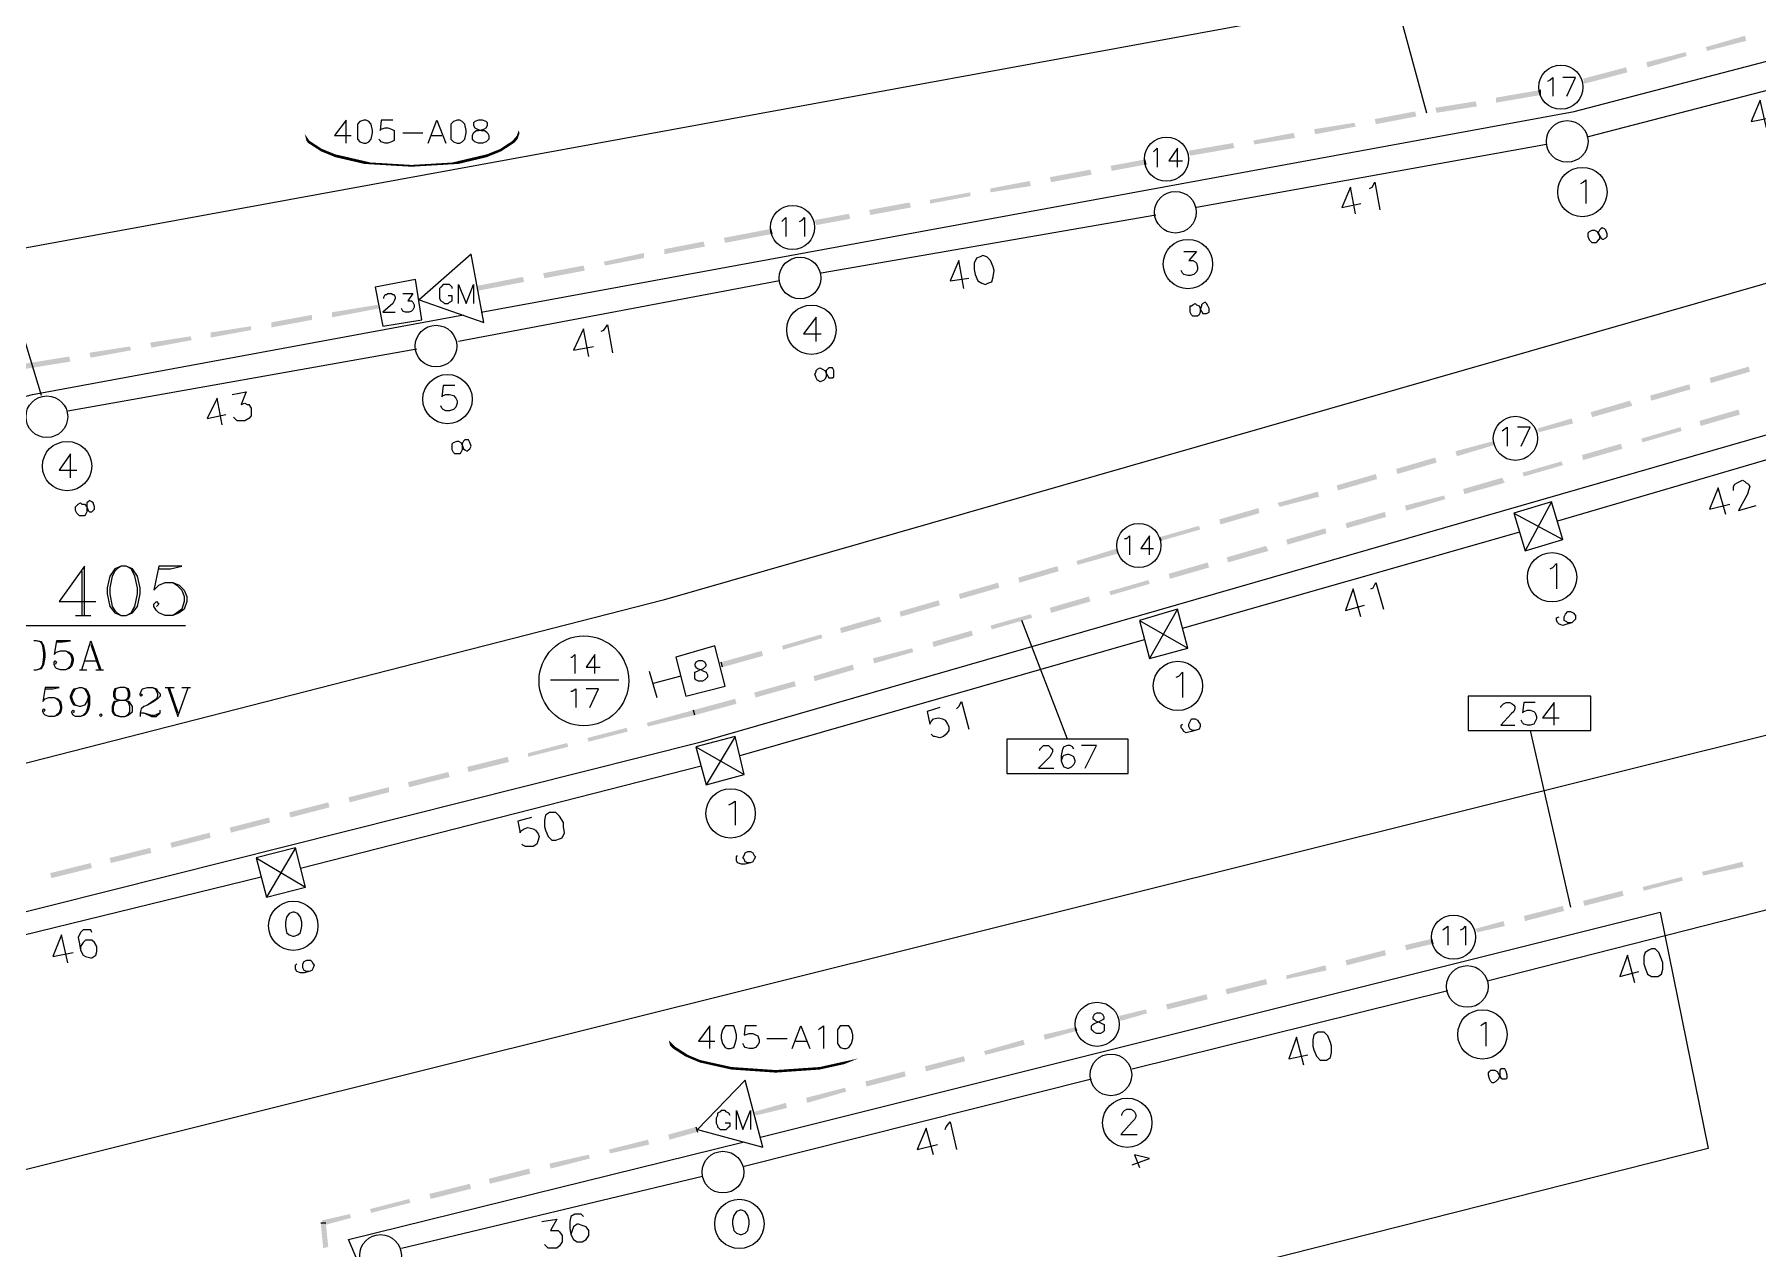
# Model space of a CAD drawing. Header units: millimetres. Extents: x -5 to 817, y 96 to 1062.
# Drawn here: x 396.3 to 508.7, y 592.4 to 671.6 of the extents above; entities that cross this region are included whole.
import ezdxf

# ---------------------------------------------------------------- set-up
doc = ezdxf.new("R2010")
doc.units = ezdxf.units.MM
for name, color, linetype, true_color in [('PDF_AERIAL', 8, 'Continuous', 0x808080), ('PDF_FEED', 11, 'Continuous', 0xff7f7f), ('PDF_FIBER', 8, 'Continuous', 0x808080), ('PDF_HCOUNT', 8, 'Continuous', 0x808080), ('PDF_LINEEXT', 73, 'Continuous', 0xa5dd6e), ('PDF_POLENUMBER', 8, 'Continuous', 0x808080), ('PDF_RDBKGRD', 8, 'Continuous', 0x808080), ('PDF_STRAND', 8, 'Continuous', 0x808080)]:
    doc.layers.add(name, color=color, linetype=linetype, true_color=true_color)
doc.layers.add('PDF_DISTANCE', color=7, linetype='Continuous')

msp = doc.modelspace()

# ---------------------------------------------------------------- linework, layer by layer
at = {"layer": 'PDF_AERIAL', "lineweight": 9}
for points in [[(396.72, 648.06), (389.54, 671.72)], [(520.88, 670.98), (497.63, 664.96)], [(509.26, 665.54), (508.84, 667.35), (508.27, 665.95), (509.5, 666.19)], [(494.91, 664.46), (472.07, 660.34)], [(482.46, 659.93), (482.13, 661.66), (481.55, 660.34), (482.79, 660.59)], [(483.37, 661.58), (483.53, 661.66), (483.7, 661.99), (484.03, 660.18)], [(469.43, 659.85), (447.59, 656.05)], [(456.9, 655.06), (456.57, 656.88), (456, 655.56), (457.23, 655.72)], [(444.86, 655.56), (423.92, 651.6)], [(432.42, 650.61), (432.09, 652.43), (431.43, 651.02), (432.74, 651.27)], [(433.24, 652.26), (433.4, 652.34), (433.65, 652.67), (433.98, 650.86)], [(398.45, 647.07), (421.2, 651.11)], [(408.51, 646.16), (408.18, 647.89), (407.52, 646.57), (408.75, 646.82)], [(409.16, 648.14), (410.07, 648.3), (409.74, 647.48), (409.99, 647.56), (410.15, 647.48), (410.24, 647.48), (410.4, 647.23), (410.4, 647.07), (410.4, 646.74), (410.24, 646.57), (409.99, 646.41), (409.74, 646.41), (409.49, 646.41), (409.41, 646.49), (409.25, 646.65)], [(495.65, 639.89), (515.69, 645.75)], [(506.62, 640.31), (506.12, 642.04), (505.55, 640.64), (506.87, 640.97)], [(507.11, 641.87), (507.11, 641.96), (507.11, 642.12), (507.19, 642.29), (507.36, 642.37), (507.69, 642.53), (507.85, 642.45), (507.94, 642.37), (508.1, 642.29), (508.18, 642.12), (508.1, 641.87), (508.02, 641.63), (507.44, 640.55), (508.6, 640.88)], [(471.17, 632.89), (493.1, 639.15)], [(482.79, 633.63), (482.3, 635.44), (481.8, 634.04), (483.04, 634.37)], [(483.45, 635.44), (483.61, 635.52), (483.78, 635.85), (484.27, 634.12)], [(442.31, 624.56), (468.69, 632.14)], [(455.34, 627.69), (454.51, 627.44), (454.68, 626.62), (454.76, 626.79), (454.92, 626.95), (455.25, 627.03), (455.5, 626.95), (455.67, 626.87), (455.83, 626.62), (455.91, 626.46), (455.91, 626.21), (455.75, 625.96), (455.58, 625.8), (455.34, 625.71), (455.01, 625.8), (454.92, 625.8), (454.76, 625.96)], [(456.41, 627.61), (456.57, 627.77), (456.74, 628.1), (457.23, 626.29)], [(413.62, 617.22), (439.75, 623.9)], [(428.7, 620.52), (427.8, 620.27), (427.96, 619.53), (427.96, 619.61), (428.21, 619.78), (428.46, 619.86), (428.79, 619.78), (428.95, 619.69), (429.12, 619.45), (429.2, 619.28), (429.12, 619.03), (429.03, 618.79), (428.79, 618.62), (428.54, 618.62), (428.29, 618.62), (428.13, 618.71), (428.05, 618.79)], [(385.09, 610.3), (411.06, 616.64)], [(491.12, 609.88), (512.14, 615.24)], [(398.45, 611.04), (398.03, 612.85), (397.46, 611.45), (398.78, 611.7)], [(400.01, 613.02), (399.93, 613.18), (399.68, 613.18), (399.44, 613.18), (399.27, 613.02), (399.11, 612.69), (399.19, 612.27), (399.27, 611.86), (399.44, 611.53), (399.6, 611.45), (399.93, 611.37), (400.01, 611.37), (400.26, 611.53), (400.34, 611.78), (400.34, 612.03), (400.34, 612.11), (400.18, 612.36), (400.01, 612.52), (399.77, 612.52), (399.6, 612.52), (399.44, 612.36), (399.27, 612.11), (399.27, 611.86)], [(500.68, 609.72), (500.19, 611.53), (499.69, 610.13), (500.93, 610.46)], [(467.87, 604.11), (488.48, 609.22)], [(479.08, 604.36), (478.59, 606.17), (478.09, 604.77), (479.33, 605.02)], [(442.56, 597.76), (465.23, 603.45)], [(455.67, 600.15), (455.75, 600.32), (456, 600.65), (456.41, 598.84)], [(454.92, 598.51), (454.43, 600.24), (453.85, 598.84), (455.17, 599.17)], [(420.21, 592.4), (439.84, 597.1)], [(429.36, 594.14), (430.35, 594.3), (429.94, 593.56), (430.19, 593.56), (430.44, 593.56), (430.52, 593.48), (430.68, 593.23), (430.68, 593.06), (430.68, 592.82), (430.52, 592.57), (430.35, 592.4), (430.02, 592.4), (429.78, 592.4), (429.69, 592.49), (429.53, 592.65)], [(432.09, 594.47), (431.92, 594.63), (431.67, 594.63), (431.51, 594.63), (431.26, 594.47), (431.18, 594.14), (431.18, 593.72), (431.26, 593.31), (431.43, 592.98), (431.67, 592.82), (431.92, 592.82), (432, 592.82), (432.25, 592.98), (432.42, 593.23), (432.42, 593.48), (432.42, 593.56), (432.25, 593.81), (432, 593.89), (431.76, 593.97), (431.67, 593.97), (431.43, 593.81), (431.34, 593.56), (431.26, 593.31)]]:
    msp.add_lwpolyline(points, dxfattribs=at)
for points in [[(457.97, 657.13), (457.73, 657.04), (457.56, 656.71), (457.56, 656.3), (457.64, 655.97), (457.81, 655.56), (458.06, 655.39), (458.3, 655.31), (458.47, 655.39), (458.72, 655.48), (458.8, 655.81), (458.88, 656.22), (458.8, 656.47), (458.63, 656.88), (458.39, 657.13), (458.14, 657.21)], [(429.86, 620.85), (429.61, 620.68), (429.53, 620.35), (429.53, 619.94), (429.61, 619.69), (429.78, 619.28), (430.02, 619.03), (430.27, 619.03), (430.52, 619.12), (430.68, 619.2), (430.85, 619.53), (430.77, 619.94), (430.77, 620.19), (430.52, 620.6), (430.27, 620.85), (430.02, 620.85)], [(501.59, 611.86), (501.34, 611.7), (501.26, 611.45), (501.26, 610.96), (501.34, 610.71), (501.51, 610.3), (501.75, 610.13), (502, 610.13), (502.17, 610.13), (502.41, 610.3), (502.5, 610.63), (502.5, 611.04), (502.41, 611.28), (502.25, 611.7), (502, 611.94), (501.75, 611.94)], [(479.99, 606.5), (479.74, 606.34), (479.66, 606.01), (479.66, 605.6), (479.74, 605.35), (479.9, 604.94), (480.15, 604.69), (480.4, 604.69), (480.56, 604.69), (480.81, 604.85), (480.89, 605.18), (480.89, 605.6), (480.81, 605.84), (480.65, 606.26), (480.4, 606.5), (480.15, 606.5)]]:
    msp.add_lwpolyline(points, close=True, dxfattribs=at)
at = {"layer": 'PDF_DISTANCE', "color": 145, "lineweight": 25, "true_color": 0x4a8395}
for points in [[(484.03, 677.74), (487.08, 666.52)], [(463.66, 625.63), (460.69, 633.38)], [(493.84, 626.21), (496.48, 614.67)]]:
    msp.add_lwpolyline(points, dxfattribs=at)
for points in [[(489.8, 626.21), (497.8, 626.21), (497.8, 628.43), (489.8, 628.43)], [(459.71, 623.4), (467.62, 623.4), (467.62, 625.63), (459.71, 625.63)]]:
    msp.add_lwpolyline(points, close=True, dxfattribs=at)
at = {"layer": 'PDF_DISTANCE', "lineweight": 0}
for points in [[(491.94, 627.69), (491.94, 627.77), (492.02, 627.86), (492.11, 627.94), (492.27, 628.02), (492.52, 628.02), (492.68, 627.94), (492.77, 627.86), (492.85, 627.77), (492.85, 627.61), (492.77, 627.44), (492.6, 627.28), (491.94, 626.54), (492.85, 626.54)], [(494.17, 628.02), (493.43, 628.02), (493.34, 627.36), (493.43, 627.44), (493.67, 627.53), (493.84, 627.53), (494.09, 627.44), (494.17, 627.36), (494.25, 627.11), (494.25, 626.95), (494.17, 626.79), (494.09, 626.62), (493.84, 626.54), (493.67, 626.54), (493.43, 626.62), (493.34, 626.7), (493.26, 626.87)], [(495.4, 626.54), (495.4, 628.02), (494.66, 627.03), (495.73, 627.03)], [(461.85, 624.89), (461.85, 624.97), (461.93, 625.05), (462.01, 625.14), (462.1, 625.22), (462.43, 625.22), (462.51, 625.14), (462.59, 625.05), (462.67, 624.97), (462.67, 624.81), (462.59, 624.64), (462.51, 624.48), (461.77, 623.73), (462.76, 623.73)], [(464.07, 624.97), (463.99, 625.14), (463.83, 625.22), (463.66, 625.22), (463.42, 625.14), (463.33, 624.97), (463.25, 624.56), (463.25, 624.23), (463.33, 623.98), (463.42, 623.82), (463.66, 623.73), (463.75, 623.73), (463.91, 623.82), (464.07, 623.98), (464.16, 624.15), (464.16, 624.23), (464.07, 624.48), (463.91, 624.56), (463.75, 624.64), (463.66, 624.64), (463.42, 624.56), (463.33, 624.48), (463.25, 624.23)], [(464.82, 623.73), (465.56, 625.22), (464.57, 625.22)]]:
    msp.add_lwpolyline(points, dxfattribs=at)
at = {"layer": 'PDF_FEED', "lineweight": 20}
for points in [[(495.57, 669.66), (495.57, 669.66)], [(494.5, 667.84), (494.5, 667.84)], [(497.38, 668.59), (497.38, 668.59)], [(496.31, 666.77), (496.31, 666.77)], [(469.93, 665.04), (469.93, 665.04)], [(468.77, 663.31), (468.77, 663.31)], [(471.66, 663.89), (471.66, 663.89)], [(470.42, 662.15), (470.42, 662.15)], [(445.52, 660.51), (445.52, 660.51)], [(444.29, 658.77), (444.29, 658.77)], [(447.17, 659.35), (447.17, 659.35)], [(446.02, 657.62), (446.02, 657.62)], [(419.8, 655.39), (419.8, 655.39)], [(421.37, 654.32), (421.37, 654.32)], [(418.73, 653.83), (418.73, 653.83)], [(420.3, 652.76), (420.3, 652.76)], [(492.52, 646.82), (492.52, 646.82)], [(494.33, 645.75), (494.33, 645.75)], [(491.53, 645.01), (491.53, 645.01)], [(493.34, 643.93), (493.34, 643.93)], [(467.95, 639.73), (467.95, 639.73)], [(469.76, 638.74), (469.76, 638.74)], [(466.96, 637.92), (466.96, 637.92)], [(468.77, 636.93), (468.77, 636.93)], [(439.34, 631.4), (439.34, 631.4)], [(436.37, 630.08), (436.87, 628.35)], [(438.43, 629.75), (436.62, 629.26)], [(438.43, 629.75), (438.43, 629.75)], [(440.99, 630.41), (440.99, 630.41)], [(429.94, 629.51), (434.39, 629.51)], [(440.08, 628.76), (440.08, 628.76)], [(488.56, 614.25), (488.56, 614.25)], [(490.29, 613.18), (490.29, 613.18)], [(487.49, 612.44), (487.49, 612.44)], [(489.22, 611.37), (489.22, 611.37)], [(465.31, 608.48), (465.31, 608.48)], [(467.13, 607.41), (467.13, 607.41)], [(464.24, 606.75), (464.24, 606.75)], [(466.05, 605.68), (466.05, 605.68)]]:
    msp.add_lwpolyline(points, dxfattribs=at)
at = {"layer": 'PDF_FEED', "lineweight": 0}
for points in [[(494.5, 668.01), (494.5, 667.68)], [(468.69, 663.47), (468.77, 663.14)], [(444.29, 658.94), (444.37, 658.61)], [(469.76, 638.58), (469.68, 638.82)], [(441.15, 630.33), (441.07, 630.66)], [(439.34, 627.2), (439.26, 627.53)], [(487.41, 612.6), (487.49, 612.27)], [(464.16, 606.83), (464.24, 606.59)], [(439.42, 600.32), (439.51, 599.99)], [(414.94, 594.05), (415.27, 594.05)]]:
    msp.add_lwpolyline(points, dxfattribs=at)
at = {"layer": 'PDF_FEED', "color": 7, "lineweight": 9}
for points in [[(494.99, 668.59), (495.16, 668.67), (495.32, 668.83), (495.32, 667.6)], [(496.23, 667.6), (496.81, 668.83), (495.98, 668.83)], [(469.27, 663.97), (469.35, 664.05), (469.52, 664.22), (469.52, 662.98)], [(470.84, 662.98), (470.84, 664.22), (470.26, 663.39), (471.17, 663.39)], [(445.03, 659.43), (445.11, 659.52), (445.28, 659.68), (445.28, 658.44)], [(446.18, 659.43), (446.35, 659.52), (446.51, 659.68), (446.51, 658.44)], [(419.06, 654.4), (419.06, 654.49), (419.14, 654.65), (419.22, 654.65), (419.31, 654.73), (419.55, 654.73), (419.64, 654.65), (419.72, 654.65), (419.8, 654.49), (419.8, 654.4), (419.72, 654.24), (419.64, 654.08), (418.98, 653.5), (419.8, 653.5)], [(420.3, 654.73), (420.95, 654.73), (420.63, 654.24), (420.79, 654.24), (420.87, 654.24), (420.95, 654.16), (421.04, 653.99), (421.04, 653.83), (420.95, 653.66), (420.87, 653.58), (420.71, 653.5), (420.46, 653.5), (420.3, 653.58), (420.21, 653.75)], [(423.51, 655.06), (423.51, 655.15), (423.35, 655.31), (423.26, 655.31), (423.02, 655.31), (422.93, 655.31), (422.77, 655.15), (422.69, 655.06), (422.69, 654.9), (422.69, 654.57), (422.69, 654.4), (422.77, 654.24), (422.93, 654.16), (423.02, 654.08), (423.26, 654.08), (423.35, 654.16), (423.51, 654.24), (423.51, 654.4), (423.51, 654.57), (423.26, 654.57)], [(423.92, 654.08), (423.92, 655.31), (424.42, 654.08), (424.91, 655.31), (424.91, 654.08)], [(492.02, 645.75), (492.11, 645.83), (492.35, 646), (492.35, 644.76)], [(493.26, 644.76), (493.84, 646), (493.01, 646)], [(467.37, 638.74), (467.54, 638.74), (467.7, 638.9), (467.7, 637.67)], [(469.02, 637.67), (469.02, 638.9), (468.44, 638.08), (469.27, 638.08)], [(431.26, 630.99), (431.34, 630.99), (431.51, 631.15), (431.51, 629.92)], [(432.83, 629.92), (432.83, 631.15), (432.25, 630.33), (433.16, 630.33)], [(431.26, 628.76), (431.34, 628.76), (431.59, 628.93), (431.59, 627.69)], [(432.5, 627.69), (433.07, 628.93), (432.25, 628.93)], [(488.15, 613.18), (488.23, 613.26), (488.48, 613.43), (488.48, 612.19)], [(489.3, 613.18), (489.47, 613.26), (489.63, 613.43), (489.63, 612.19)], [(441.65, 601.06), (441.57, 601.23), (441.4, 601.31), (441.32, 601.39), (441.07, 601.39), (440.99, 601.31), (440.82, 601.23), (440.82, 601.06), (440.74, 600.9), (440.74, 600.57), (440.82, 600.4), (440.82, 600.32), (440.99, 600.15), (441.07, 600.15), (441.32, 600.15), (441.4, 600.15), (441.57, 600.32), (441.65, 600.4), (441.65, 600.57), (441.32, 600.57)], [(442.06, 600.15), (442.06, 601.39), (442.47, 600.15), (442.97, 601.39), (442.97, 600.15)]]:
    msp.add_lwpolyline(points, dxfattribs=at)
at = {"layer": 'PDF_FEED', "lineweight": 20}
for points in [[(418.48, 655.15), (418.98, 652.59), (421.53, 653), (421.12, 655.64)], [(438.1, 630.99), (438.76, 628.43), (441.32, 629.09), (440.66, 631.73)]]:
    msp.add_lwpolyline(points, close=True, dxfattribs=at)
at = {"layer": 'PDF_FEED', "color": 7, "lineweight": 9}
for points in [[(439.59, 630.74), (439.42, 630.66), (439.34, 630.5), (439.34, 630.41), (439.42, 630.33), (439.51, 630.25), (439.75, 630.17), (439.92, 630.08), (440.08, 630), (440.17, 629.84), (440.17, 629.67), (440.08, 629.59), (440, 629.51), (439.84, 629.42), (439.59, 629.42), (439.42, 629.51), (439.34, 629.59), (439.34, 629.67), (439.34, 629.84), (439.34, 630), (439.51, 630.08), (439.67, 630.17), (439.92, 630.25), (440, 630.33), (440.08, 630.41), (440.08, 630.5), (440, 630.66), (439.84, 630.74)], [(465.56, 607.74), (465.39, 607.66), (465.31, 607.49), (465.31, 607.41), (465.39, 607.33), (465.48, 607.24), (465.72, 607.16), (465.89, 607.08), (466.05, 607), (466.05, 606.92), (466.05, 606.67), (466.05, 606.59), (465.97, 606.5), (465.81, 606.42), (465.56, 606.42), (465.39, 606.5), (465.31, 606.59), (465.23, 606.67), (465.23, 606.92), (465.31, 607), (465.39, 607.08), (465.64, 607.16), (465.81, 607.24), (465.97, 607.33), (466.05, 607.41), (466.05, 607.49), (465.97, 607.66), (465.81, 607.74)]]:
    msp.add_lwpolyline(points, close=True, dxfattribs=at)
at = {"layer": 'PDF_FEED', "lineweight": 20}
for centre, radius in [((495.85, 668.2), 1.44), ((470.12, 663.5), 1.44), ((445.72, 659.04), 1.44), ((492.88, 645.27), 1.44), ((468.31, 638.27), 1.44), ((432.11, 629.44), 2.93), ((488.84, 612.71), 1.44), ((465.59, 607.02), 1.44)]:
    msp.add_circle(centre, radius, dxfattribs=at)
at = {"layer": 'PDF_FEED', "transparency": 33554559}
for points in [[(505.3, 670.81), (505.38, 670.56), (507.85, 671.55)], [(505.38, 670.56), (507.85, 671.55), (507.94, 671.22)], [(501.42, 669.82), (501.51, 669.49), (503.98, 670.48)], [(501.51, 669.49), (503.98, 670.48), (504.06, 670.23)], [(497.3, 668.75), (497.38, 668.42), (500.1, 669.49)], [(497.38, 668.42), (500.1, 669.49), (500.19, 669.16)], [(491.61, 667.51), (491.61, 667.18), (494.5, 668.01)], [(491.61, 667.18), (494.5, 668.01), (494.5, 667.68)], [(487.65, 666.85), (487.74, 666.52), (490.29, 667.27)], [(487.74, 666.52), (490.29, 667.27), (490.38, 666.94)], [(479.74, 665.45), (479.82, 665.12), (482.38, 665.87)], [(479.82, 665.12), (482.38, 665.87), (482.46, 665.62)], [(483.7, 666.11), (483.78, 665.78), (486.34, 666.61)], [(483.78, 665.78), (486.34, 666.61), (486.42, 666.28)], [(471.58, 664.05), (471.66, 663.72), (474.46, 664.55)], [(471.66, 663.72), (474.46, 664.55), (474.55, 664.22)], [(475.78, 664.71), (475.86, 664.46), (478.42, 665.21)], [(475.86, 664.46), (478.42, 665.21), (478.5, 664.88)], [(466.47, 663.06), (466.55, 662.73), (468.69, 663.47)], [(466.55, 662.73), (468.69, 663.47), (468.77, 663.14)], [(462.51, 662.32), (462.59, 661.99), (465.15, 662.81)], [(462.59, 661.99), (465.15, 662.81), (465.23, 662.48)], [(454.68, 660.84), (454.68, 660.59), (457.31, 661.33)], [(454.68, 660.59), (457.31, 661.33), (457.31, 661.08)], [(458.63, 661.58), (458.63, 661.33), (461.19, 662.07)], [(458.63, 661.33), (461.19, 662.07), (461.27, 661.74)], [(447.17, 659.52), (447.26, 659.19), (449.4, 659.93)], [(447.26, 659.19), (449.4, 659.93), (449.48, 659.6)], [(450.72, 660.18), (450.8, 659.85), (453.36, 660.67)], [(450.8, 659.85), (453.36, 660.67), (453.44, 660.34)], [(441.24, 658.36), (441.32, 658.03), (444.29, 658.94)], [(441.32, 658.03), (444.29, 658.94), (444.37, 658.61)], [(437.36, 657.62), (437.36, 657.29), (439.92, 658.12)], [(437.36, 657.29), (439.92, 658.12), (440, 657.79)], [(429.45, 656.05), (429.53, 655.72), (432.09, 656.55)], [(429.53, 655.72), (432.09, 656.55), (432.17, 656.22)], [(433.4, 656.8), (433.49, 656.55), (436.04, 657.37)], [(433.49, 656.55), (436.04, 657.37), (436.04, 657.04)], [(425.16, 655.23), (425.16, 654.9), (428.13, 655.81)], [(425.16, 654.9), (428.13, 655.81), (428.21, 655.48)], [(414.36, 653), (414.36, 653.33), (411.72, 652.51)], [(414.36, 653.33), (411.72, 652.51), (411.72, 652.84)], [(418.73, 653.75), (418.65, 653.99), (415.68, 653.17)], [(418.65, 653.99), (415.68, 653.17), (415.68, 653.5)], [(410.4, 652.34), (410.4, 652.59), (407.76, 651.85)], [(410.4, 652.59), (407.76, 651.85), (407.76, 652.18)], [(402.49, 651.27), (399.93, 650.53), (399.85, 650.86)], [(402.57, 651.02), (402.49, 651.27), (399.93, 650.53)], [(406.44, 651.93), (403.89, 651.19), (403.81, 651.52)], [(406.53, 651.68), (406.44, 651.93), (403.89, 651.19)], [(398.53, 650.61), (395.56, 649.79), (395.48, 650.12)], [(398.61, 650.28), (398.53, 650.61), (395.56, 649.79)], [(505.55, 649.21), (505.63, 648.88), (508.1, 649.95)], [(505.63, 648.88), (508.1, 649.95), (508.18, 649.62)], [(501.67, 648.06), (501.75, 647.73), (504.23, 648.8)], [(501.75, 647.73), (504.23, 648.8), (504.31, 648.47)], [(497.8, 646.98), (497.88, 646.65), (500.35, 647.73)], [(497.88, 646.65), (500.35, 647.73), (500.52, 647.4)], [(494.33, 645.91), (494.42, 645.67), (496.56, 646.57)], [(494.42, 645.67), (496.56, 646.57), (496.64, 646.24)], [(507.44, 647.15), (504.97, 646.08), (504.89, 646.41)], [(507.52, 646.82), (507.44, 647.15), (504.97, 646.08)], [(503.65, 646), (501.18, 645.01), (501.09, 645.25)], [(503.73, 645.75), (503.65, 646), (501.18, 645.01)], [(491.45, 645.09), (489.06, 644.1), (488.97, 644.43)], [(491.53, 644.84), (491.45, 645.09), (489.06, 644.1)], [(499.77, 644.92), (497.3, 643.85), (497.22, 644.18)], [(499.86, 644.59), (499.77, 644.92), (497.3, 643.85)], [(487.65, 644.02), (485.18, 642.94), (485.1, 643.27)], [(487.74, 643.69), (487.65, 644.02), (485.18, 642.94)], [(495.9, 643.77), (493.43, 642.78), (493.34, 643.03)], [(495.98, 643.52), (495.9, 643.77), (493.43, 642.78)], [(483.78, 642.94), (481.31, 641.87), (481.22, 642.2)], [(483.86, 642.61), (483.78, 642.94), (481.31, 641.87)], [(492.02, 642.7), (489.55, 641.63), (489.47, 641.96)], [(492.19, 642.37), (492.02, 642.7), (489.55, 641.63)], [(479.99, 641.79), (477.51, 640.8), (477.35, 641.05)], [(480.07, 641.46), (479.99, 641.79), (477.51, 640.8)], [(488.23, 641.54), (485.76, 640.55), (485.68, 640.88)], [(488.31, 641.3), (488.23, 641.54), (485.76, 640.55)], [(476.11, 640.72), (473.64, 639.65), (473.56, 639.98)], [(476.19, 640.39), (476.11, 640.72), (473.64, 639.65)], [(484.36, 640.47), (481.88, 639.4), (481.8, 639.73)], [(484.44, 640.14), (484.36, 640.47), (481.88, 639.4)], [(472.24, 639.56), (469.76, 638.58), (469.68, 638.82)], [(472.32, 639.32), (472.24, 639.56), (469.76, 638.58)], [(480.48, 639.4), (478.01, 638.33), (477.93, 638.66)], [(480.56, 639.07), (480.48, 639.4), (478.01, 638.33)], [(466.88, 638.08), (464.32, 637.01), (464.24, 637.26)], [(466.96, 637.75), (466.88, 638.08), (464.32, 637.01)], [(476.61, 638.25), (474.13, 637.17), (474.05, 637.5)], [(476.77, 637.92), (476.61, 638.25), (474.13, 637.17)], [(463, 636.93), (460.53, 635.85), (460.45, 636.18)], [(463.09, 636.6), (463, 636.93), (460.53, 635.85)], [(472.81, 637.17), (470.34, 636.1), (470.26, 636.43)], [(472.9, 636.84), (472.81, 637.17), (470.34, 636.1)], [(459.13, 635.85), (456.65, 634.78), (456.57, 635.11)], [(459.21, 635.52), (459.13, 635.85), (456.65, 634.78)], [(468.94, 636.02), (466.47, 635.03), (466.38, 635.28)], [(469.02, 635.77), (468.94, 636.02), (466.47, 635.03)], [(455.25, 634.7), (452.78, 633.63), (452.7, 633.96)], [(455.34, 634.37), (455.25, 634.7), (452.78, 633.63)], [(465.06, 634.95), (462.59, 633.88), (462.51, 634.21)], [(465.15, 634.62), (465.06, 634.95), (462.59, 633.88)], [(451.38, 633.63), (448.9, 632.56), (448.82, 632.89)], [(451.54, 633.3), (451.38, 633.63), (448.9, 632.56)], [(461.27, 633.79), (458.72, 632.8), (458.63, 633.05)], [(461.35, 633.55), (461.27, 633.79), (458.72, 632.8)], [(447.59, 632.47), (445.11, 631.48), (445.03, 631.73)], [(447.67, 632.23), (447.59, 632.47), (445.11, 631.48)], [(457.4, 632.72), (454.92, 631.65), (454.84, 631.98)], [(457.48, 632.39), (457.4, 632.72), (454.92, 631.65)], [(443.71, 631.4), (441.15, 630.33), (441.07, 630.66)], [(443.79, 631.07), (443.71, 631.4), (441.15, 630.33)], [(453.52, 631.57), (451.05, 630.58), (450.97, 630.91)], [(453.6, 631.32), (453.52, 631.57), (451.05, 630.58)], [(449.65, 630.5), (447.17, 629.42), (447.09, 629.75)], [(449.73, 630.17), (449.65, 630.5), (447.17, 629.42)], [(445.85, 629.42), (443.3, 628.35), (443.22, 628.68)], [(445.94, 629.09), (445.85, 629.42), (443.3, 628.35)], [(439.26, 627.53), (436.29, 626.46), (436.21, 626.7)], [(439.34, 627.2), (439.26, 627.53), (436.29, 626.46)], [(441.98, 628.27), (439.34, 627.2), (439.26, 627.53)], [(442.06, 627.94), (441.98, 628.27), (439.34, 627.2)], [(434.89, 626.37), (432.42, 625.47), (432.33, 625.71)], [(434.97, 626.13), (434.89, 626.37), (432.42, 625.47)], [(431.1, 625.14), (431.01, 625.38), (428.46, 624.48)], [(431.01, 625.38), (428.46, 624.48), (428.46, 624.72)], [(427.14, 624.48), (424.58, 623.49), (424.5, 623.82)], [(427.22, 624.15), (427.14, 624.48), (424.58, 623.49)], [(423.26, 623.49), (420.71, 622.5), (420.63, 622.83)], [(423.35, 623.16), (423.26, 623.49), (420.71, 622.5)], [(419.39, 622.5), (416.83, 621.51), (416.75, 621.84)], [(419.39, 622.17), (419.39, 622.5), (416.83, 621.51)], [(415.43, 621.51), (412.96, 620.52), (412.88, 620.85)], [(415.51, 621.18), (415.43, 621.51), (412.96, 620.52)], [(407.68, 619.53), (405.21, 618.54), (405.13, 618.87)], [(407.76, 619.2), (407.68, 619.53), (405.21, 618.54)], [(411.56, 620.52), (409.08, 619.53), (409, 619.86)], [(411.64, 620.19), (411.56, 620.52), (409.08, 619.53)], [(403.81, 618.54), (401.25, 617.55), (401.17, 617.88)], [(403.89, 618.21), (403.81, 618.54), (401.25, 617.55)], [(399.93, 617.55), (397.37, 616.56), (397.29, 616.89)], [(400.01, 617.22), (399.93, 617.55), (397.37, 616.56)], [(505.05, 616.97), (505.13, 616.73), (507.69, 617.63)], [(505.13, 616.73), (507.69, 617.63), (507.77, 617.3)], [(501.18, 615.98), (501.26, 615.74), (503.73, 616.64)], [(501.26, 615.74), (503.73, 616.64), (503.81, 616.4)], [(497.3, 615.08), (497.38, 614.75), (499.86, 615.74)], [(497.38, 614.75), (499.86, 615.74), (499.94, 615.41)], [(493.43, 614.09), (493.51, 613.76), (495.98, 614.75)], [(493.51, 613.76), (495.98, 614.75), (496.06, 614.42)], [(490.29, 613.26), (490.38, 613.02), (492.11, 613.76)], [(490.38, 613.02), (492.11, 613.76), (492.19, 613.43)], [(481.8, 611.2), (481.88, 610.87), (484.36, 611.86)], [(481.88, 610.87), (484.36, 611.86), (484.44, 611.53)], [(485.68, 612.19), (485.76, 611.86), (487.41, 612.6)], [(485.76, 611.86), (487.41, 612.6), (487.49, 612.27)], [(477.93, 610.21), (477.93, 609.97), (480.48, 610.87)], [(477.93, 609.97), (480.48, 610.87), (480.56, 610.54)], [(473.97, 609.31), (474.05, 608.98), (476.61, 609.97)], [(474.05, 608.98), (476.61, 609.97), (476.69, 609.64)], [(470.09, 608.32), (470.18, 607.99), (472.73, 608.98)], [(470.18, 607.99), (472.73, 608.98), (472.81, 608.65)], [(467.04, 607.57), (467.13, 607.24), (468.77, 607.99)], [(467.13, 607.24), (468.77, 607.99), (468.86, 607.74)], [(458.22, 605.27), (458.3, 605.02), (460.78, 606.01)], [(458.3, 605.02), (460.78, 606.01), (460.86, 605.68)], [(462.1, 606.34), (462.18, 606.01), (464.16, 606.83)], [(462.18, 606.01), (464.16, 606.83), (464.24, 606.59)], [(454.35, 604.28), (454.43, 603.95), (456.9, 604.94)], [(454.43, 603.95), (456.9, 604.94), (456.98, 604.61)], [(450.47, 603.29), (450.55, 602.96), (453.03, 603.95)], [(450.55, 602.96), (453.03, 603.95), (453.11, 603.62)], [(446.6, 602.22), (446.68, 601.89), (449.15, 602.88)], [(446.68, 601.89), (449.15, 602.88), (449.23, 602.63)], [(443.22, 601.31), (443.3, 601.06), (445.28, 601.89)], [(443.3, 601.06), (445.28, 601.89), (445.36, 601.56)], [(437.61, 599.82), (437.69, 599.49), (439.42, 600.32)], [(437.69, 599.49), (439.42, 600.32), (439.51, 599.99)], [(433.73, 598.84), (433.82, 598.59), (436.29, 599.49)], [(433.82, 598.59), (436.29, 599.49), (436.37, 599.17)], [(429.86, 597.93), (429.94, 597.6), (432.42, 598.51)], [(429.94, 597.6), (432.42, 598.51), (432.5, 598.26)], [(425.9, 596.94), (425.98, 596.61), (428.54, 597.6)], [(425.98, 596.61), (428.54, 597.6), (428.62, 597.27)], [(422.03, 595.95), (422.11, 595.62), (424.67, 596.61)], [(422.11, 595.62), (424.67, 596.61), (424.75, 596.28)], [(418.15, 594.96), (418.23, 594.71), (420.71, 595.62)], [(418.23, 594.71), (420.71, 595.62), (420.79, 595.37)], [(415.1, 592.4), (415.43, 592.49), (414.94, 594.05)], [(415.43, 592.49), (414.94, 594.05), (415.27, 594.05)], [(415.02, 594.22), (415.1, 593.89), (416.83, 594.63)], [(415.1, 593.89), (416.83, 594.63), (416.92, 594.38)]]:
    msp.add_solid(points, dxfattribs=at)
at = {"layer": 'PDF_FIBER', "lineweight": 9}
for points in [[(399.52, 633.71), (399.52, 636.93), (397.87, 634.62), (400.26, 634.62)], [(399.35, 636.6), (399.35, 633.71)], [(401.91, 636.93), (401.5, 636.76), (401.17, 636.27), (401, 635.52), (401, 635.11), (401.17, 634.29), (401.5, 633.88), (401.91, 633.71), (402.24, 633.71), (402.65, 633.88), (402.98, 634.29), (403.15, 635.11), (403.15, 635.52), (402.98, 636.27), (402.65, 636.76), (402.24, 636.93), (401.91, 636.93), (401.66, 636.76), (401.5, 636.6), (401.33, 636.27), (401.17, 635.52), (401.17, 635.11), (401.33, 634.29), (401.5, 634.04), (401.66, 633.88), (401.91, 633.71)], [(402.24, 633.71), (402.57, 633.88), (402.65, 634.04), (402.82, 634.29), (402.98, 635.11), (402.98, 635.52), (402.82, 636.27), (402.65, 636.6), (402.57, 636.76), (402.24, 636.93)], [(404.38, 636.76), (405.13, 636.76), (405.87, 636.93), (404.38, 636.93), (404.05, 635.36), (404.38, 635.69), (404.8, 635.85), (405.29, 635.85), (405.7, 635.69), (406.03, 635.36), (406.2, 634.95), (406.2, 634.62), (406.03, 634.12), (405.7, 633.88), (405.29, 633.71), (404.8, 633.71), (404.38, 633.88), (404.22, 634.04), (404.05, 634.29), (404.05, 634.45), (404.22, 634.62), (404.38, 634.45), (404.22, 634.29)], [(405.29, 635.85), (405.54, 635.69), (405.87, 635.36), (406.03, 634.95), (406.03, 634.62), (405.87, 634.12), (405.54, 633.88), (405.29, 633.71)], [(380.56, 633.05), (406.11, 633.05)], [(398.94, 633.71), (399.93, 633.71)], [(396.22, 630.17), (396.39, 630.17), (396.72, 630.25), (396.88, 630.5), (396.96, 630.99), (396.96, 631.24), (396.88, 631.73), (396.72, 631.98), (396.39, 632.06), (396.22, 632.06)], [(396.39, 630.17), (396.63, 630.25), (396.72, 630.33), (396.8, 630.5), (396.88, 630.99), (396.88, 631.24), (396.8, 631.73), (396.72, 631.9), (396.63, 631.98), (396.39, 632.06)], [(397.7, 631.98), (398.12, 631.98), (398.61, 632.06), (397.7, 632.06), (397.54, 631.15), (397.7, 631.32), (397.95, 631.4), (398.28, 631.4), (398.53, 631.32), (398.69, 631.15), (398.78, 630.91), (398.78, 630.74), (398.69, 630.41), (398.53, 630.25), (398.28, 630.17), (397.95, 630.17), (397.7, 630.25), (397.62, 630.33), (397.54, 630.5), (397.54, 630.66), (397.62, 630.74), (397.7, 630.66), (397.62, 630.5)], [(399.35, 630.17), (399.93, 632.06), (400.59, 630.17)], [(399.93, 631.81), (400.51, 630.17)], [(398.28, 631.4), (398.45, 631.32), (398.61, 631.15), (398.69, 630.91), (398.69, 630.74), (398.61, 630.41), (398.45, 630.25), (398.28, 630.17)], [(399.52, 630.74), (400.34, 630.74)], [(399.19, 630.17), (399.68, 630.17)], [(400.26, 630.17), (400.76, 630.17)], [(396.96, 628.93), (397.46, 628.93), (397.87, 629.01), (396.96, 629.01), (396.8, 628.1), (396.96, 628.27), (397.21, 628.35), (397.54, 628.35), (397.79, 628.27), (397.95, 628.1), (398.03, 627.77), (398.03, 627.61), (397.95, 627.36), (397.79, 627.2), (397.54, 627.11), (397.21, 627.11), (396.96, 627.2), (396.88, 627.28), (396.8, 627.44), (396.8, 627.53), (396.88, 627.61), (396.96, 627.53), (396.88, 627.44)], [(399.77, 628.35), (399.68, 628.1), (399.52, 627.86), (399.27, 627.77), (399.19, 627.77), (398.86, 627.86), (398.69, 628.1), (398.61, 628.35), (398.61, 628.43), (398.69, 628.68), (398.86, 628.93), (399.19, 629.01), (399.35, 629.01), (399.6, 628.93), (399.77, 628.68), (399.85, 628.43), (399.85, 627.86), (399.77, 627.53), (399.68, 627.36), (399.52, 627.2), (399.27, 627.11), (398.94, 627.11), (398.78, 627.2), (398.69, 627.36), (398.69, 627.44), (398.78, 627.53), (398.86, 627.44), (398.78, 627.36)], [(399.19, 627.77), (398.94, 627.86), (398.78, 628.1), (398.69, 628.35), (398.69, 628.43), (398.78, 628.68), (398.94, 628.93), (399.19, 629.01)], [(399.35, 629.01), (399.52, 628.93), (399.68, 628.68), (399.77, 628.43), (399.77, 627.86), (399.68, 627.53), (399.6, 627.36), (399.44, 627.2), (399.27, 627.11)], [(401.83, 627.11), (401.58, 627.2), (401.5, 627.28), (401.41, 627.44), (401.41, 627.77), (401.5, 628.02), (401.58, 628.1), (401.83, 628.19), (401.5, 628.1), (401.41, 628.02), (401.33, 627.77), (401.33, 627.44), (401.41, 627.28), (401.5, 627.2), (401.83, 627.11), (402.16, 627.11), (402.4, 627.2), (402.49, 627.28), (402.65, 627.44), (402.65, 627.77), (402.49, 628.02), (402.4, 628.1), (402.16, 628.19), (402.32, 628.27), (402.4, 628.43), (402.4, 628.68), (402.32, 628.93), (402.16, 629.01)], [(401.83, 629.01), (401.5, 628.93), (401.41, 628.68), (401.41, 628.43), (401.5, 628.27), (401.83, 628.19), (402.16, 628.19), (402.4, 628.27), (402.49, 628.43), (402.49, 628.68), (402.4, 628.93), (402.16, 629.01), (401.83, 629.01), (401.58, 628.93), (401.5, 628.68), (401.5, 628.43), (401.58, 628.27), (401.83, 628.19)], [(403.23, 628.6), (403.31, 628.52), (403.23, 628.43), (403.15, 628.52), (403.15, 628.6), (403.23, 628.76), (403.31, 628.93), (403.64, 629.01), (403.97, 629.01), (404.22, 628.93), (404.3, 628.76), (404.47, 628.6), (404.47, 628.43), (404.3, 628.27), (404.05, 628.1), (403.64, 627.86), (403.39, 627.77), (403.23, 627.61), (403.15, 627.36), (403.15, 627.11)], [(403.97, 629.01), (404.14, 628.93), (404.22, 628.76), (404.3, 628.6), (404.3, 628.43), (404.22, 628.27), (403.97, 628.1), (403.64, 627.86)], [(404.8, 629.01), (405.37, 629.01)], [(404.96, 629.01), (405.62, 627.11), (406.28, 629.01)], [(405.04, 629.01), (405.62, 627.36)], [(405.87, 629.01), (406.44, 629.01)], [(397.54, 628.35), (397.7, 628.27), (397.87, 628.1), (397.95, 627.77), (397.95, 627.61), (397.87, 627.36), (397.7, 627.2), (397.54, 627.11)], [(402.16, 627.11), (402.32, 627.2), (402.4, 627.28), (402.49, 627.44), (402.49, 627.77), (402.4, 628.02), (402.32, 628.1), (402.16, 628.19)], [(403.15, 627.28), (403.23, 627.36), (403.39, 627.36), (403.89, 627.2), (404.14, 627.2), (404.3, 627.28), (404.47, 627.36)], [(403.39, 627.36), (403.89, 627.11), (404.22, 627.11), (404.3, 627.2), (404.47, 627.36), (404.47, 627.53)]]:
    msp.add_lwpolyline(points, dxfattribs=at)
msp.add_lwpolyline([(400.59, 627.28), (400.51, 627.2), (400.59, 627.11), (400.67, 627.2)], close=True, dxfattribs=at)
at = {"layer": 'PDF_HCOUNT', "lineweight": 9}
for points in [[(497.14, 661.91), (497.3, 661.99), (497.47, 662.15), (497.47, 660.59)], [(471.25, 657.46), (472.07, 657.46), (471.58, 656.88), (471.83, 656.88), (471.99, 656.8), (472.07, 656.71), (472.15, 656.47), (472.15, 656.3), (472.07, 656.14), (471.91, 655.97), (471.66, 655.89), (471.5, 655.89), (471.25, 655.97), (471.17, 656.05), (471.08, 656.22)], [(447.26, 651.6), (447.26, 653.17), (446.43, 652.1), (447.59, 652.1)], [(423.68, 648.72), (422.93, 648.72), (422.85, 647.97), (422.93, 648.06), (423.1, 648.14), (423.35, 648.14), (423.59, 648.06), (423.76, 647.89), (423.84, 647.73), (423.84, 647.56), (423.76, 647.31), (423.59, 647.15), (423.35, 647.07), (423.1, 647.07), (422.93, 647.15), (422.85, 647.23), (422.77, 647.4)], [(398.61, 642.7), (398.61, 644.26), (397.87, 643.19), (399.02, 643.19)], [(495.16, 636.76), (495.32, 636.84), (495.57, 637.09), (495.57, 635.44)], [(470.75, 629.67), (470.92, 629.75), (471.17, 630), (471.17, 628.35)], [(441.57, 621.34), (441.73, 621.43), (441.98, 621.59), (441.98, 620.02)], [(490.62, 606.92), (490.71, 607), (490.95, 607.16), (490.95, 605.6)], [(467.21, 601.06), (467.21, 601.14), (467.29, 601.31), (467.37, 601.39), (467.54, 601.47), (467.79, 601.47), (467.95, 601.39), (468.03, 601.31), (468.11, 601.14), (468.11, 600.98), (468.03, 600.81), (467.87, 600.65), (467.13, 599.82), (468.2, 599.82)]]:
    msp.add_lwpolyline(points, dxfattribs=at)
for points in [[(413.12, 614.34), (412.88, 614.25), (412.71, 614.01), (412.63, 613.68), (412.63, 613.43), (412.71, 613.02), (412.88, 612.85), (413.12, 612.77), (413.2, 612.77), (413.45, 612.85), (413.62, 613.02), (413.7, 613.43), (413.7, 613.68), (413.62, 614.01), (413.45, 614.25), (413.2, 614.34)], [(442.31, 594.88), (442.06, 594.8), (441.9, 594.55), (441.81, 594.22), (441.81, 593.97), (441.9, 593.56), (442.06, 593.39), (442.31, 593.31), (442.39, 593.31), (442.64, 593.39), (442.8, 593.56), (442.89, 593.97), (442.89, 594.22), (442.8, 594.55), (442.64, 594.8), (442.39, 594.88)]]:
    msp.add_lwpolyline(points, close=True, dxfattribs=at)
for centre in [(497.25, 661.35), (471.52, 656.65), (446.95, 652.36), (423.21, 647.83), (398.39, 643.46), (495.27, 636.2), (470.86, 629.11), (441.68, 620.79), (413.15, 613.45), (490.73, 606.36), (467.56, 600.59), (442.25, 593.99)]:
    msp.add_circle(centre, 1.61, dxfattribs=at)
at = {"layer": 'PDF_LINEEXT', "lineweight": 0}
for points in [[(413.95, 664.92, 0.161, 0.161, 0), (414.15, 664.63, 0.165, 0.165, 0), (414.98, 664.09, 0.169, 0.169, 0), (415.88, 663.72, 0.18, 0.18, 0), (417.99, 663.23, 0.115, 0.115, 0), (420.87, 663.06, 0.113, 0.113, 0), (423.72, 663.23, 0.18, 0.18, 0), (425.78, 663.72, 0.165, 0.165, 0), (426.69, 664.09, 0.165, 0.165, 0), (427.51, 664.63, 0.179, 0.179, 0), (427.76, 664.92, 0.113, 0.113, 0), (427.88, 665.29, 0, 0, 0), (427.76, 665.66, 0, 0, 0), (427.51, 665.99, 0, 0, 0), (426.69, 666.48, 0, 0, 0), (425.78, 666.85, 0, 0, 0), (423.72, 667.35, 0, 0, 0), (420.87, 667.51, 0, 0, 0), (417.99, 667.35, 0, 0, 0), (415.88, 666.85, 0, 0, 0), (414.98, 666.48, 0, 0, 0), (414.15, 665.99, 0, 0, 0), (413.95, 665.66, 0, 0, 0), (413.86, 665.29, 0, 0, 0)], [(437.69, 605.8, 0.175, 0.175, 0), (437.98, 605.51, 0.175, 0.175, 0), (438.8, 604.98, 0.155, 0.155, 0), (439.67, 604.61, 0.16, 0.16, 0), (441.73, 604.15, 0.165, 0.165, 0), (444.62, 603.95, 0.165, 0.165, 0), (447.5, 604.15, 0.16, 0.16, 0), (449.56, 604.61, 0, 0, 0), (450.47, 604.98, 0, 0, 0), (451.25, 605.51, 0, 0, 0), (451.54, 605.8, 0, 0, 0), (451.63, 606.17, 0, 0, 0), (451.54, 606.54, 0, 0, 0), (451.25, 606.87, 0, 0, 0), (450.47, 607.41, 0, 0, 0), (449.56, 607.74, 0, 0, 0), (447.5, 608.23, 0, 0, 0), (444.62, 608.4, 0, 0, 0), (441.73, 608.23, 0, 0, 0), (439.67, 607.74, 0, 0, 0), (438.8, 607.41, 0, 0, 0), (437.98, 606.87, 0, 0, 0), (437.69, 606.54, 0, 0, 0), (437.61, 606.17, 0, 0, 0)]]:
    msp.add_lwpolyline(points, format="xyseb", close=True, dxfattribs=at)
at = {"layer": 'PDF_LINEEXT', "lineweight": 25}
for points in [[(416.59, 664.55), (416.59, 666.03), (415.84, 665.04), (416.92, 665.04)], [(419.64, 666.03), (418.89, 666.03), (418.81, 665.37), (418.89, 665.45), (419.14, 665.54), (419.31, 665.54), (419.55, 665.45), (419.72, 665.37), (419.72, 665.12), (419.72, 664.96), (419.72, 664.71), (419.55, 664.63), (419.31, 664.55), (419.14, 664.55), (418.89, 664.63), (418.81, 664.71), (418.73, 664.79)], [(421.94, 664.55), (422.52, 666.03), (423.1, 664.55)], [(420.3, 665.21), (421.61, 665.21)], [(422.19, 665.04), (422.85, 665.04)], [(440.33, 605.43), (440.33, 606.92), (439.59, 605.93), (440.66, 605.93)], [(443.38, 606.92), (442.64, 606.92), (442.56, 606.34), (442.64, 606.34), (442.89, 606.42), (443.13, 606.42), (443.3, 606.34), (443.46, 606.26), (443.55, 606.01), (443.55, 605.84), (443.46, 605.68), (443.3, 605.51), (443.13, 605.43), (442.89, 605.43), (442.64, 605.51), (442.56, 605.6), (442.47, 605.76)], [(444.04, 606.09), (445.36, 606.09)], [(445.69, 605.43), (446.27, 606.92), (446.84, 605.43)], [(447.42, 606.67), (447.5, 606.75), (447.75, 606.92), (447.75, 605.43)], [(445.94, 605.93), (446.68, 605.93)]]:
    msp.add_lwpolyline(points, dxfattribs=at)
for points in [[(417.74, 666.03), (417.49, 665.95), (417.33, 665.78), (417.33, 665.37), (417.33, 665.21), (417.33, 664.79), (417.49, 664.63), (417.74, 664.55), (417.9, 664.55), (418.07, 664.63), (418.23, 664.79), (418.32, 665.21), (418.32, 665.37), (418.23, 665.78), (418.07, 665.95), (417.9, 666.03)], [(423.84, 666.03), (423.59, 665.95), (423.43, 665.78), (423.43, 665.37), (423.43, 665.21), (423.43, 664.79), (423.59, 664.63), (423.84, 664.55), (424.01, 664.55), (424.17, 664.63), (424.34, 664.79), (424.42, 665.21), (424.42, 665.37), (424.34, 665.78), (424.17, 665.95), (424.01, 666.03)], [(425.24, 666.03), (424.99, 665.95), (424.91, 665.87), (424.91, 665.7), (424.99, 665.54), (425.16, 665.45), (425.41, 665.37), (425.65, 665.37), (425.82, 665.21), (425.9, 665.04), (425.9, 664.79), (425.82, 664.71), (425.74, 664.63), (425.49, 664.55), (425.24, 664.55), (424.99, 664.63), (424.91, 664.71), (424.83, 664.79), (424.83, 665.04), (424.91, 665.21), (425.08, 665.37), (425.24, 665.37), (425.57, 665.45), (425.74, 665.54), (425.82, 665.7), (425.82, 665.87), (425.74, 665.95), (425.49, 666.03)], [(425.57, 652.84), (424.75, 657.29), (421.37, 654.32)], [(441.48, 606.92), (441.32, 606.92), (441.15, 606.67), (441.07, 606.34), (441.07, 606.09), (441.15, 605.76), (441.32, 605.51), (441.48, 605.43), (441.65, 605.43), (441.9, 605.51), (441.98, 605.76), (442.06, 606.09), (442.06, 606.34), (441.98, 606.67), (441.9, 606.92), (441.65, 606.92)], [(449.07, 606.92), (448.82, 606.92), (448.66, 606.67), (448.66, 606.34), (448.66, 606.09), (448.66, 605.76), (448.82, 605.51), (449.07, 605.43), (449.23, 605.43), (449.4, 605.51), (449.56, 605.76), (449.65, 606.09), (449.65, 606.34), (449.56, 606.67), (449.4, 606.92), (449.23, 606.92)], [(443.79, 599), (442.64, 603.37), (439.51, 600.15)]]:
    msp.add_lwpolyline(points, close=True, dxfattribs=at)
at = {"layer": 'PDF_POLENUMBER', "lineweight": 9}
for points in [[(498.79, 658.86), (498.7, 658.94), (498.54, 659.02), (498.46, 658.94), (498.37, 658.86), (498.29, 658.69), (498.37, 658.53), (498.37, 658.28), (498.29, 658.2), (498.13, 658.03), (497.96, 658.03), (497.88, 658.03), (497.8, 658.12), (497.71, 658.2), (497.63, 658.44), (497.63, 658.61), (497.63, 658.69), (497.71, 658.77), (497.88, 658.86), (498.04, 658.86), (498.21, 658.77), (498.29, 658.61), (498.46, 658.36), (498.54, 658.28), (498.62, 658.28), (498.79, 658.36), (498.87, 658.44), (498.87, 658.61)], [(472.81, 653.91), (472.73, 654.08), (472.65, 654.16), (472.48, 654.08), (472.4, 653.99), (472.4, 653.91), (472.32, 653.66), (472.32, 653.5), (472.24, 653.33), (472.15, 653.25), (471.99, 653.25), (471.83, 653.25), (471.74, 653.33), (471.66, 653.5), (471.66, 653.66), (471.66, 653.91), (471.74, 653.91), (471.83, 653.99), (471.99, 654.08), (472.07, 653.99), (472.24, 653.91), (472.32, 653.75), (472.4, 653.58), (472.48, 653.42), (472.65, 653.42), (472.73, 653.42), (472.9, 653.5), (472.9, 653.75)], [(448.41, 649.71), (448.33, 649.87), (448.16, 649.87), (448.08, 649.87), (448, 649.79), (447.92, 649.71), (447.92, 649.46), (447.92, 649.29), (447.83, 649.13), (447.75, 649.05), (447.5, 648.96), (447.42, 649.05), (447.34, 649.05), (447.26, 649.21), (447.17, 649.46), (447.26, 649.62), (447.26, 649.71), (447.34, 649.79), (447.5, 649.87), (447.67, 649.79), (447.83, 649.71), (447.92, 649.54), (448, 649.38), (448.08, 649.21), (448.25, 649.21), (448.33, 649.21), (448.41, 649.29), (448.41, 649.46)], [(424.67, 645.01), (424.58, 645.17), (424.42, 645.17), (424.34, 645.17), (424.25, 645.09), (424.17, 644.92), (424.17, 644.68), (424.17, 644.51), (424.09, 644.35), (424.01, 644.26), (423.84, 644.26), (423.68, 644.26), (423.59, 644.35), (423.51, 644.51), (423.51, 644.68), (423.51, 644.92), (423.59, 645.01), (423.84, 645.09), (423.92, 645.09), (424.09, 645.01), (424.17, 644.84), (424.25, 644.59), (424.34, 644.51), (424.5, 644.43), (424.58, 644.51), (424.67, 644.59), (424.75, 644.76)], [(400.1, 641.05), (400.01, 641.13), (399.85, 641.21), (399.77, 641.13), (399.68, 641.05), (399.68, 640.88), (399.68, 640.64), (399.68, 640.47), (399.6, 640.31), (399.52, 640.22), (399.35, 640.22), (399.27, 640.22), (399.19, 640.22), (399.02, 640.39), (398.94, 640.55), (398.94, 640.8), (399.02, 640.88), (399.11, 640.97), (399.27, 641.05), (399.35, 640.97), (399.52, 640.97), (399.68, 640.8), (399.77, 640.55), (399.85, 640.47), (400.01, 640.47), (400.1, 640.55), (400.18, 640.64), (400.18, 640.8)], [(492.27, 603.95), (492.19, 604.11), (492.02, 604.11), (491.94, 604.11), (491.86, 604.03), (491.86, 603.95), (491.86, 603.7), (491.78, 603.45), (491.69, 603.37), (491.61, 603.29), (491.45, 603.21), (491.37, 603.21), (491.28, 603.29), (491.2, 603.45), (491.12, 603.7), (491.12, 603.86), (491.2, 603.95), (491.28, 604.03), (491.45, 604.03), (491.53, 604.03), (491.69, 603.95), (491.78, 603.78), (491.94, 603.53), (492.02, 603.45), (492.11, 603.45), (492.27, 603.45), (492.35, 603.53), (492.35, 603.7)]]:
    msp.add_lwpolyline(points, close=True, dxfattribs=at)
for points in [[(496.56, 633.22), (496.31, 633.22), (496.23, 633.3), (496.06, 633.38), (496.06, 633.46), (496.06, 633.63), (496.15, 633.79), (496.31, 633.96), (496.48, 633.96), (496.64, 633.88), (496.81, 633.71), (496.81, 633.46), (496.72, 633.38), (496.56, 633.22), (496.23, 633.13), (495.98, 633.05), (495.73, 633.13), (495.65, 633.22), (495.57, 633.38), (495.57, 633.55), (495.73, 633.63)], [(471.99, 626.21), (471.83, 626.21), (471.66, 626.29), (471.58, 626.46), (471.58, 626.62), (471.66, 626.79), (471.74, 626.95), (471.83, 626.95), (471.99, 626.95), (472.15, 626.87), (472.24, 626.7), (472.32, 626.62), (472.32, 626.46), (472.24, 626.29), (471.99, 626.21), (471.74, 626.13), (471.41, 626.04), (471.25, 626.13), (471.17, 626.29), (471.08, 626.37), (471.08, 626.54), (471.17, 626.62)], [(442.97, 617.55), (442.8, 617.55), (442.64, 617.63), (442.56, 617.8), (442.47, 617.88), (442.56, 618.05), (442.64, 618.21), (442.8, 618.29), (442.97, 618.29), (443.13, 618.21), (443.22, 618.05), (443.3, 617.96), (443.22, 617.8), (443.13, 617.63), (442.97, 617.55), (442.64, 617.47), (442.39, 617.47), (442.14, 617.55), (442.06, 617.72), (442.06, 617.8), (442.06, 617.96), (442.14, 618.05)], [(414.19, 610.46), (414.03, 610.46), (413.86, 610.54), (413.78, 610.71), (413.78, 610.79), (413.78, 610.96), (413.86, 611.12), (414.03, 611.2), (414.28, 611.2), (414.36, 611.12), (414.44, 610.96), (414.52, 610.87), (414.44, 610.71), (414.36, 610.54), (414.19, 610.46), (413.86, 610.38), (413.62, 610.38), (413.37, 610.46), (413.29, 610.63), (413.29, 610.71), (413.29, 610.87), (413.37, 610.96)], [(467.87, 597.85), (469.02, 598.26), (468.03, 598.51), (468.36, 597.68)]]:
    msp.add_lwpolyline(points, dxfattribs=at)
at = {"layer": 'PDF_RDBKGRD', "lineweight": 0}
for points in [[(524.92, 693.4), (528.3, 684.66), (493.84, 675.68), (393.01, 657.21), (372.81, 715.66)], [(425.41, 653.5), (496.72, 666.61), (531.68, 675.76), (535.97, 663.64), (536.46, 662.4), (535.97, 662.24), (515.6, 657.21), (437.28, 634.7), (378.99, 619.78), (370.91, 641.54), (396.14, 648.14), (424.25, 653.33)], [(443.63, 599.66), (502.33, 614.34), (505.46, 598.92), (423.1, 578.06), (416.75, 592.98), (442.47, 599.33)]]:
    msp.add_lwpolyline(points, dxfattribs=at)
msp.add_lwpolyline([(381.79, 610.87), (439.75, 625.47), (518.16, 648.06), (522.12, 629.09), (388.31, 595.7)], close=True, dxfattribs=at)
at = {"layer": 'PDF_STRAND', "lineweight": 9}
for points in [[(496.06, 666.03), (496.06, 666.03)], [(496.06, 666.03), (496.06, 666.03)], [(496.06, 666.03), (496.06, 666.03)], [(494.91, 664.46), (494.91, 664.46)], [(494.91, 664.46), (494.91, 664.46)], [(497.63, 664.96), (497.63, 664.96)], [(497.63, 664.96), (497.63, 664.96)], [(497.63, 664.96), (497.63, 664.96)], [(496.56, 663.31), (496.56, 663.31)], [(496.56, 663.31), (496.56, 663.31)], [(470.51, 661.41), (470.51, 661.41)], [(470.51, 661.41), (470.51, 661.41)], [(470.51, 661.41), (470.51, 661.41)], [(472.07, 660.34), (472.07, 660.34)], [(472.07, 660.34), (472.07, 660.34)], [(472.07, 660.34), (472.07, 660.34)], [(469.43, 659.85), (469.43, 659.85)], [(469.43, 659.85), (469.43, 659.85)], [(471, 658.77), (471, 658.77)], [(471, 658.77), (471, 658.77)], [(446.02, 657.13), (446.02, 657.13)], [(446.02, 657.13), (446.02, 657.13)], [(446.02, 657.13), (446.02, 657.13)], [(444.86, 655.56), (444.86, 655.56)], [(444.86, 655.56), (444.86, 655.56)], [(447.59, 656.05), (447.59, 656.05)], [(447.59, 656.05), (447.59, 656.05)], [(447.59, 656.05), (447.59, 656.05)], [(446.51, 654.49), (446.51, 654.49)], [(446.51, 654.49), (446.51, 654.49)], [(422.27, 652.67), (422.27, 652.67)], [(422.27, 652.67), (422.27, 652.67)], [(422.27, 652.67), (422.27, 652.67)], [(421.2, 651.11), (421.2, 651.11)], [(421.2, 651.11), (421.2, 651.11)], [(423.92, 651.6), (423.92, 651.6)], [(423.92, 651.6), (423.92, 651.6)], [(423.92, 651.6), (423.92, 651.6)], [(422.77, 649.95), (422.77, 649.95)], [(422.77, 649.95), (422.77, 649.95)], [(396.72, 648.06), (396.72, 648.06)], [(396.72, 648.06), (396.72, 648.06)], [(398.45, 647.07), (398.45, 647.07)], [(398.45, 647.07), (398.45, 647.07)], [(397.46, 645.42), (397.46, 645.42)], [(397.46, 645.42), (397.46, 645.42)], [(397.46, 645.42), (397.46, 645.42)], [(495.24, 641.13), (493.51, 637.92)], [(492.77, 640.39), (495.98, 638.66)], [(494, 640.72), (494, 640.72)], [(495.65, 639.89), (495.65, 639.89)], [(493.1, 639.15), (493.1, 639.15)], [(494.75, 638.25), (494.75, 638.25)], [(470.84, 634.12), (469.02, 630.91)], [(468.36, 633.38), (471.5, 631.57)], [(469.6, 633.79), (469.6, 633.79)], [(468.69, 632.14), (468.69, 632.14)], [(471.17, 632.89), (471.17, 632.89)], [(470.26, 631.24), (470.26, 631.24)], [(439.42, 625.14), (442.56, 623.32)], [(441.98, 625.8), (440.08, 622.66)], [(440.66, 625.47), (440.66, 625.47)], [(442.31, 624.56), (442.31, 624.56)], [(439.75, 623.9), (439.75, 623.9)], [(441.32, 622.99), (441.32, 622.99)], [(413.29, 618.54), (411.39, 615.32)], [(410.73, 617.88), (413.95, 615.98)], [(412.05, 618.21), (412.05, 618.21)], [(413.62, 617.22), (413.62, 617.22)], [(411.06, 616.64), (411.06, 616.64)], [(412.63, 615.65), (412.63, 615.65)], [(489.47, 610.96), (489.47, 610.96)], [(489.47, 610.96), (489.47, 610.96)], [(491.12, 609.88), (491.12, 609.88)], [(491.12, 609.88), (491.12, 609.88)], [(488.48, 609.22), (488.48, 609.22)], [(488.48, 609.22), (488.48, 609.22)], [(488.48, 609.22), (488.48, 609.22)], [(490.13, 608.23), (490.13, 608.23)], [(490.13, 608.23), (490.13, 608.23)], [(490.13, 608.23), (490.13, 608.23)], [(466.22, 605.1), (466.22, 605.1)], [(466.22, 605.1), (466.22, 605.1)], [(467.87, 604.11), (467.87, 604.11)], [(467.87, 604.11), (467.87, 604.11)], [(465.23, 603.45), (465.23, 603.45)], [(465.23, 603.45), (465.23, 603.45)], [(465.23, 603.45), (465.23, 603.45)], [(466.88, 602.46), (466.88, 602.46)], [(466.88, 602.46), (466.88, 602.46)], [(466.88, 602.46), (466.88, 602.46)], [(440.82, 598.75), (440.82, 598.75)], [(440.82, 598.75), (440.82, 598.75)], [(439.84, 597.1), (439.84, 597.1)], [(439.84, 597.1), (439.84, 597.1)], [(439.84, 597.1), (439.84, 597.1)], [(442.56, 597.76), (442.56, 597.76)], [(442.56, 597.76), (442.56, 597.76)], [(441.57, 596.11), (441.57, 596.11)], [(441.57, 596.11), (441.57, 596.11)], [(441.57, 596.11), (441.57, 596.11)], [(418.56, 593.39), (418.56, 593.39)], [(418.56, 593.39), (418.56, 593.39)], [(420.21, 592.4), (420.21, 592.4)], [(420.21, 592.4), (420.21, 592.4)]]:
    msp.add_lwpolyline(points, dxfattribs=at)
for points in [[(495.98, 638.66), (495.24, 641.13), (492.77, 640.39), (493.51, 637.92)], [(471.5, 631.57), (470.84, 634.12), (468.36, 633.38), (469.02, 630.91)], [(442.56, 623.32), (441.98, 625.8), (439.42, 625.14), (440.08, 622.66)], [(413.95, 615.98), (413.29, 618.54), (410.73, 617.88), (411.39, 615.32)]]:
    msp.add_lwpolyline(points, close=True, dxfattribs=at)
for centre in [(496.26, 664.65), (470.7, 660.03), (446.21, 655.74), (422.46, 651.29), (397.07, 646.68), (489.74, 609.49), (466.49, 603.72), (441.18, 597.37), (418.84, 591.93)]:
    msp.add_circle(centre, 1.36, dxfattribs=at)

doc.saveas('drawing.dxf')
